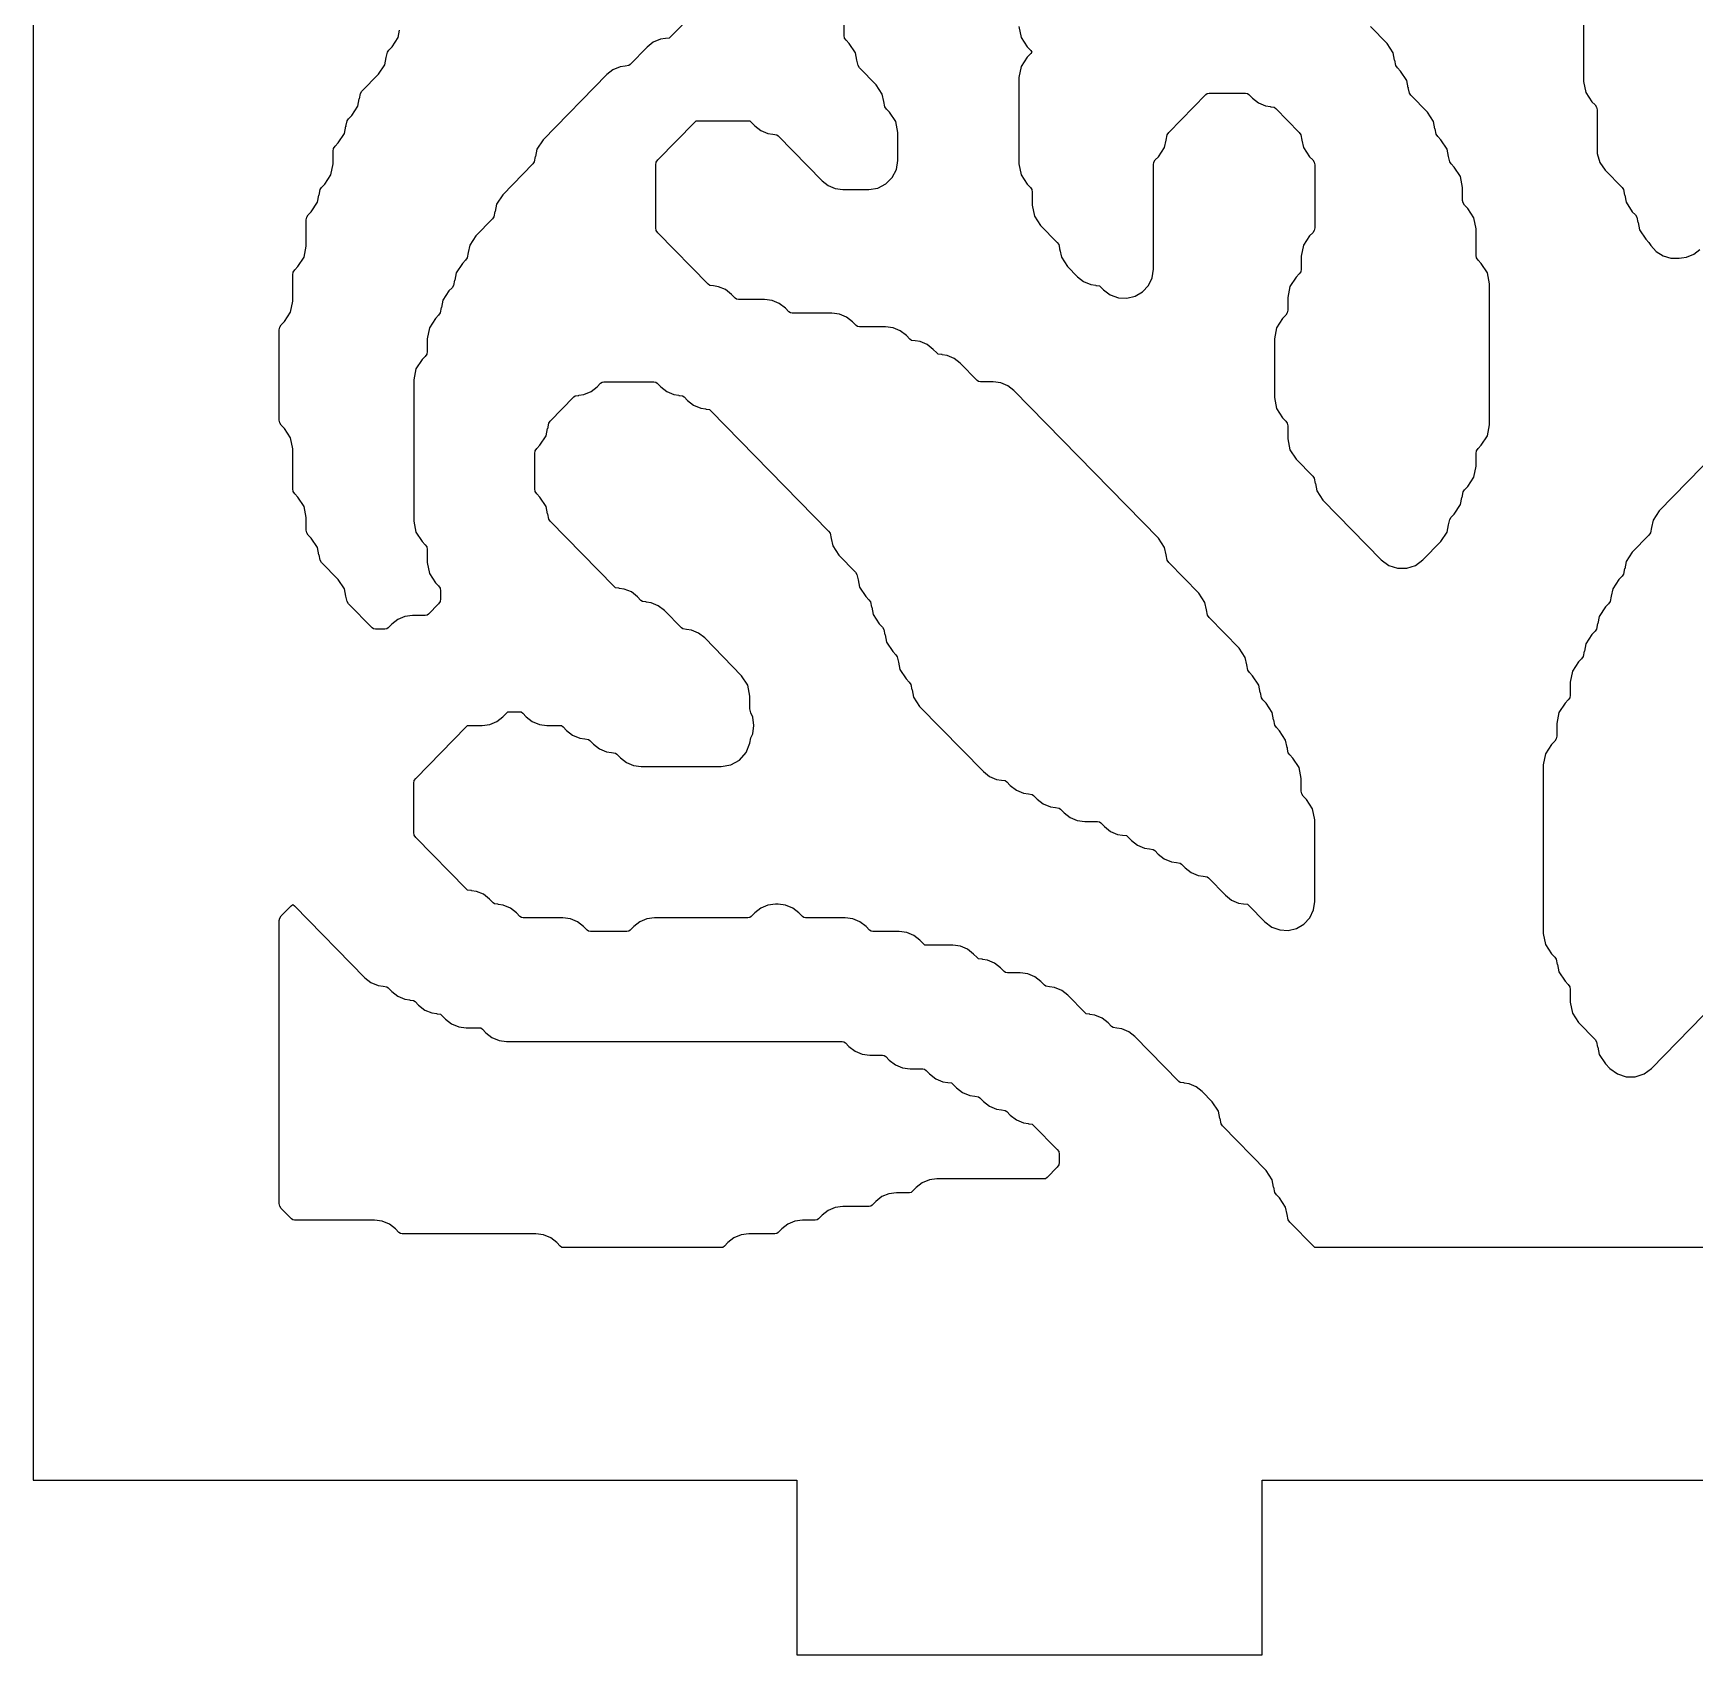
# Model space of a CAD drawing. Header units: millimetres. Extents: x 10 to 410, y 18 to 283.
# Drawn here: x 79 to 107.57, y 157 to 184.88 of the extents above; entities that cross this region are included whole.
import ezdxf

# ---------------------------------------------------------------- set-up
doc = ezdxf.new("R2010")
doc.units = ezdxf.units.MM
doc.layers.add('CUT', color=1, linetype='Continuous')

msp = doc.modelspace()

# ---------------------------------------------------------------- linework, layer by layer
at = {"layer": 'CUT'}
for points in [[(129.134, 157), (129.134, 160), (142.2679, 160), (142.2679, 280), (129.134, 280), (129.134, 283), (121.134, 283), (121.134, 280), (100.134, 280), (100.134, 283), (92.134, 283), (92.134, 280), (79, 280), (79, 160), (92.134, 160), (92.134, 157), (100.134, 157), (100.134, 160), (121.134, 160), (121.134, 157)], [(85.0795, 168.4853), (85.1045, 168.4657), (85.1654, 168.4034), (85.2696, 168.322), (85.3916, 168.2707), (85.4778, 168.2592), (85.4776, 168.2576), (85.5419, 168.249), (85.567, 168.2294), (85.6279, 168.1672), (85.7321, 168.0857), (85.8541, 168.0344), (85.9403, 168.0229), (85.9401, 168.0213), (86.0044, 168.0127), (86.0294, 167.9931), (86.0904, 167.9309), (86.1946, 167.8494), (86.3166, 167.7981), (86.4477, 167.7806), (86.6667, 167.7806), (86.6982, 167.7764), (86.7232, 167.7568), (86.7841, 167.6946), (86.8884, 167.6131), (87.0103, 167.5618), (87.1415, 167.5443), (92.9104, 167.5443), (92.9418, 167.5401), (92.9668, 167.5206), (93.0278, 167.4583), (93.132, 167.3768), (93.254, 167.3255), (93.3851, 167.308), (93.6041, 167.308), (93.6356, 167.3038), (93.6606, 167.2843), (93.7215, 167.222), (93.8258, 167.1405), (93.9477, 167.0892), (94.0789, 167.0717), (94.2979, 167.0717), (94.3293, 167.0675), (94.3543, 167.048), (94.4153, 166.9857), (94.5195, 166.9042), (94.6415, 166.8529), (94.7276, 166.8414), (94.7274, 166.8398), (94.7918, 166.8312), (94.8168, 166.8117), (94.8778, 166.7494), (94.982, 166.668), (95.104, 166.6167), (95.1901, 166.6052), (95.1899, 166.6036), (95.2543, 166.595), (95.2793, 166.5754), (95.3402, 166.5131), (95.4445, 166.4317), (95.5664, 166.3804), (95.6526, 166.3689), (95.6524, 166.3673), (95.7168, 166.3587), (95.7418, 166.3391), (95.8027, 166.2769), (95.907, 166.1954), (96.0289, 166.1441), (96.1151, 166.1326), (96.1149, 166.131), (96.1793, 166.1224), (96.2043, 166.1028), (96.6096, 165.6887), (96.6347, 165.6504), (96.6436, 165.6054), (96.6436, 165.4663), (96.6347, 165.4213), (96.6096, 165.383), (96.4355, 165.2052), (96.4105, 165.1856), (96.3791, 165.1814), (94.5414, 165.1814), (94.4102, 165.1639), (94.2883, 165.1126), (94.184, 165.0312), (94.1231, 164.9689), (94.0981, 164.9493), (94.0666, 164.9451), (93.8476, 164.9451), (93.7165, 164.9276), (93.5945, 164.8764), (93.4903, 164.7949), (93.4293, 164.7326), (93.4043, 164.7131), (93.3729, 164.7089), (92.9226, 164.7089), (92.7915, 164.6914), (92.6695, 164.6401), (92.5653, 164.5586), (92.5044, 164.4963), (92.4793, 164.4768), (92.4479, 164.4726), (92.2289, 164.4726), (92.0977, 164.4551), (91.9758, 164.4038), (91.8715, 164.3223), (91.8106, 164.26), (91.7856, 164.2405), (91.7541, 164.2363), (91.3039, 164.2363), (91.1728, 164.2188), (91.0508, 164.1675), (90.9466, 164.086), (90.8856, 164.0237), (90.8606, 164.0042), (90.8292, 164), (88.1206, 164), (88.0892, 164.0042), (88.0642, 164.0237), (88.0033, 164.086), (87.899, 164.1675), (87.7771, 164.2188), (87.6459, 164.2363), (85.3457, 164.2363), (85.3142, 164.2405), (85.2892, 164.26), (85.2283, 164.3223), (85.1241, 164.4038), (85.0021, 164.4551), (84.8709, 164.4726), (83.4957, 164.4726), (83.4643, 164.4768), (83.4393, 164.4963), (83.2652, 164.6742), (83.2401, 164.7125), (83.2312, 164.7574), (83.2312, 169.6223), (83.2401, 169.6673), (83.2652, 169.7056), (83.4346, 169.8787), (83.4625, 169.8993), (83.4904, 169.8787), (84.7029, 168.6397), (84.8071, 168.5582), (84.9291, 168.507), (85.0153, 168.4955), (85.0151, 168.4938)]]:
    msp.add_lwpolyline(points, close=True, dxfattribs=at)
for points in [[(105.6622, 186.9522), (105.6622, 184.0521), (105.6992, 183.8632), (105.8048, 183.7023), (105.8594, 183.6465), (105.8846, 183.6082), (105.8934, 183.5632), (105.8934, 182.903), (105.8952, 182.903), (105.8923, 182.8116), (105.9383, 182.6577), (106.0308, 182.5263), (106.3219, 182.2288), (106.3471, 182.1905), (106.3653, 182.0979), (106.3683, 182.0985), (106.3929, 181.9729), (106.4986, 181.812), (106.5532, 181.7562), (106.5783, 181.7179), (106.5965, 181.6253), (106.5996, 181.6259), (106.6242, 181.5003), (106.7298, 181.3395), (106.7844, 181.2837), (106.8182, 181.2323), (106.9105, 181.1272), (107.0284, 181.0519), (107.1624, 181.0121), (107.3023, 181.0111), (107.3471, 181.0171), (107.3468, 181.0187), (107.433, 181.0302), (107.555, 181.0815), (107.6592, 181.1629)], [(109.7914, 164), (101.0705, 164), (101.039, 164.0042), (101.014, 164.0237), (100.6087, 164.4379), (100.5836, 164.4762), (100.5654, 164.5688), (100.5623, 164.5682), (100.5377, 164.6938), (100.4321, 164.8546), (100.3775, 164.9104), (100.3523, 164.9487), (100.3342, 165.0414), (100.3311, 165.0408), (100.3065, 165.1663), (100.2008, 165.3272), (99.4525, 166.0919), (99.4273, 166.1302), (99.4092, 166.2228), (99.4061, 166.2222), (99.3815, 166.3478), (99.2759, 166.5086), (99.1031, 166.6852), (98.9989, 166.7666), (98.8769, 166.8179), (98.7907, 166.8294), (98.7909, 166.831), (98.7265, 166.8396), (98.7015, 166.8592), (97.9469, 167.6303), (97.8426, 167.7118), (97.7207, 167.7631), (97.6345, 167.7746), (97.6347, 167.7762), (97.5703, 167.7848), (97.5453, 167.8043), (97.4844, 167.8666), (97.3801, 167.9481), (97.2582, 167.9994), (97.172, 168.0109), (97.1722, 168.0125), (97.1078, 168.0211), (97.0828, 168.0406), (96.7906, 168.3392), (96.6864, 168.4207), (96.5644, 168.4719), (96.4782, 168.4834), (96.4785, 168.4851), (96.4141, 168.4937), (96.3891, 168.5132), (96.3281, 168.5755), (96.2239, 168.6569), (96.1019, 168.7082), (95.9708, 168.7257), (95.7518, 168.7257), (95.7203, 168.7299), (95.6953, 168.7495), (95.6344, 168.8117), (95.5302, 168.8932), (95.4082, 168.9445), (95.322, 168.956), (95.3222, 168.9576), (95.2578, 168.9662), (95.2328, 168.9858), (95.1719, 169.048), (95.0677, 169.1295), (94.9457, 169.1808), (94.8146, 169.1983), (94.3643, 169.1983), (94.3329, 169.2025), (94.3078, 169.2221), (94.2469, 169.2843), (94.1427, 169.3658), (94.0207, 169.4171), (93.8896, 169.4346), (93.4393, 169.4346), (93.4079, 169.4388), (93.3829, 169.4583), (93.3219, 169.5206), (93.2177, 169.6021), (93.0957, 169.6534), (92.9646, 169.6709), (92.2831, 169.6709), (92.2516, 169.6751), (92.2266, 169.6946), (92.1657, 169.7569), (92.0615, 169.8384), (91.9395, 169.8897), (91.8083, 169.9072), (91.7664, 169.9072), (91.6353, 169.8897), (91.5133, 169.8384), (91.4091, 169.7569), (91.3481, 169.6946), (91.3231, 169.6751), (91.2917, 169.6709), (89.6852, 169.6709), (89.554, 169.6534), (89.4321, 169.6021), (89.3278, 169.5206), (89.2669, 169.4583), (89.2419, 169.4388), (89.2104, 169.4346), (88.5831, 169.4346), (88.5517, 169.4388), (88.5267, 169.4583), (88.4657, 169.5206), (88.3615, 169.6021), (88.2395, 169.6534), (88.1084, 169.6709), (87.4269, 169.6709), (87.3955, 169.6751), (87.3704, 169.6946), (87.3095, 169.7569), (87.2053, 169.8384), (87.0833, 169.8897), (86.9971, 169.9012), (86.9973, 169.9028), (86.933, 169.9114), (86.908, 169.9309), (86.847, 169.9932), (86.7428, 170.0747), (86.6208, 170.126), (86.5346, 170.1375), (86.5349, 170.1391), (86.4705, 170.1477), (86.4455, 170.1672), (85.5777, 171.0539), (85.5525, 171.0922), (85.5437, 171.1372), (85.5437, 171.9852), (85.5525, 172.0302), (85.5777, 172.0685), (86.4455, 172.9552), (86.4705, 172.9747), (86.5019, 172.9789), (86.7209, 172.9789), (86.8521, 172.9964), (86.974, 173.0477), (87.0783, 173.1292), (87.1392, 173.1914), (87.1642, 173.211), (87.1957, 173.2152), (87.3605, 173.2152), (87.3919, 173.211), (87.4169, 173.1914), (87.4779, 173.1292), (87.5821, 173.0477), (87.7041, 172.9964), (87.8352, 172.9789), (88.0542, 172.9789), (88.0857, 172.9747), (88.1107, 172.9552), (88.1716, 172.8929), (88.2758, 172.8114), (88.3978, 172.7601), (88.484, 172.7486), (88.4838, 172.747), (88.5482, 172.7384), (88.5732, 172.7189), (88.6341, 172.6566), (88.7383, 172.5751), (88.8603, 172.5238), (88.9465, 172.5123), (88.9463, 172.5107), (89.0106, 172.5021), (89.0357, 172.4826), (89.0966, 172.4203), (89.2008, 172.3388), (89.3228, 172.2875), (89.4539, 172.27), (90.8303, 172.27), (90.999, 172.2994), (91.148, 172.384), (91.2596, 172.5139), (91.3209, 172.6738), (91.3385, 172.7635), (91.3721, 172.8357), (91.3931, 172.9789), (91.3721, 173.1221), (91.3385, 173.1943), (91.3249, 173.2638), (91.3249, 173.4838), (91.2878, 173.6727), (91.1822, 173.8335), (90.547, 174.4826), (90.4427, 174.5641), (90.3208, 174.6154), (90.2346, 174.6269), (90.2348, 174.6285), (90.1704, 174.6371), (90.1454, 174.6567), (89.8532, 174.9552), (89.749, 175.0367), (89.627, 175.088), (89.5408, 175.0995), (89.5411, 175.1011), (89.4767, 175.1097), (89.4517, 175.1292), (89.3907, 175.1915), (89.2865, 175.273), (89.1645, 175.3243), (89.0784, 175.3358), (89.0786, 175.3374), (89.0142, 175.346), (88.9892, 175.3655), (87.8901, 176.4885), (87.865, 176.5268), (87.8468, 176.6194), (87.8438, 176.6188), (87.8191, 176.7444), (87.7135, 176.9053), (87.6589, 176.9611), (87.6338, 176.9994), (87.6249, 177.0443), (87.6249, 177.6561), (87.6338, 177.701), (87.6589, 177.7394), (87.7135, 177.7952), (87.8191, 177.956), (87.8438, 178.0816), (87.8468, 178.081), (87.865, 178.1736), (87.8901, 178.2119), (88.2954, 178.626), (88.3204, 178.6456), (88.3848, 178.6542), (88.3846, 178.6558), (88.4708, 178.6673), (88.5928, 178.7186), (88.697, 178.8001), (88.7579, 178.8623), (88.7829, 178.8819), (88.8144, 178.8861), (89.6729, 178.8861), (89.7044, 178.8819), (89.7294, 178.8623), (89.7903, 178.8001), (89.8946, 178.7186), (90.0165, 178.6673), (90.1027, 178.6558), (90.1025, 178.6542), (90.1669, 178.6456), (90.1919, 178.626), (90.2528, 178.5638), (90.3571, 178.4823), (90.479, 178.431), (90.5652, 178.4195), (90.565, 178.4179), (90.6294, 178.4093), (90.6544, 178.3898), (92.6784, 176.3216), (92.7035, 176.2833), (92.7217, 176.1907), (92.7248, 176.1913), (92.7494, 176.0657), (92.855, 175.9049), (93.1409, 175.6128), (93.166, 175.5745), (93.1842, 175.4818), (93.1873, 175.4824), (93.2119, 175.3569), (93.3175, 175.196), (93.3721, 175.1402), (93.3973, 175.1019), (93.4154, 175.0093), (93.4185, 175.0099), (93.4431, 174.8843), (93.5488, 174.7234), (93.6034, 174.6676), (93.6285, 174.6293), (93.6467, 174.5367), (93.6498, 174.5373), (93.6744, 174.4117), (93.78, 174.2509), (93.8346, 174.195), (93.8598, 174.1567), (93.8779, 174.0641), (93.881, 174.0647), (93.9056, 173.9392), (94.0112, 173.7783), (94.0659, 173.7225), (94.091, 173.6842), (94.1092, 173.5915), (94.1123, 173.5921), (94.1369, 173.4666), (94.2425, 173.3057), (95.3402, 172.184), (95.4445, 172.1026), (95.5664, 172.0513), (95.6526, 172.0398), (95.6524, 172.0382), (95.7168, 172.0296), (95.7418, 172.01), (95.8027, 171.9477), (95.907, 171.8663), (96.0289, 171.815), (96.1151, 171.8035), (96.1149, 171.8019), (96.1793, 171.7933), (96.2043, 171.7737), (96.2652, 171.7115), (96.3695, 171.63), (96.4914, 171.5787), (96.5776, 171.5672), (96.5774, 171.5656), (96.6418, 171.557), (96.6668, 171.5374), (96.7277, 171.4752), (96.832, 171.3937), (96.9539, 171.3424), (97.0851, 171.3249), (97.3041, 171.3249), (97.3355, 171.3207), (97.3605, 171.3012), (97.4215, 171.2389), (97.5257, 171.1574), (97.6477, 171.1061), (97.7338, 171.0946), (97.7336, 171.093), (97.798, 171.0844), (97.823, 171.0649), (97.884, 171.0026), (97.9882, 170.9211), (98.1102, 170.8698), (98.1963, 170.8583), (98.1961, 170.8567), (98.2605, 170.8481), (98.2855, 170.8286), (98.3465, 170.7663), (98.4507, 170.6848), (98.5727, 170.6335), (98.6588, 170.622), (98.6586, 170.6204), (98.723, 170.6118), (98.748, 170.5923), (98.8089, 170.53), (98.9132, 170.4485), (99.0351, 170.3973), (99.1213, 170.3857), (99.1211, 170.3841), (99.1855, 170.3755), (99.2105, 170.356), (99.5027, 170.0575), (99.6069, 169.976), (99.7289, 169.9247), (99.8151, 169.9132), (99.8149, 169.9116), (99.8792, 169.903), (99.9042, 169.8834), (100.1799, 169.6018), (100.2974, 169.5128), (100.4357, 169.4619), (100.5829, 169.4536), (100.7261, 169.4885), (100.8529, 169.5637), (100.9522, 169.6726), (101.0155, 169.8057), (101.0372, 169.9515), (101.0372, 171.3572), (101.0002, 171.5461), (100.8946, 171.7069), (100.84, 171.7628), (100.8148, 171.8011), (100.806, 171.846), (100.806, 172.0661), (100.769, 172.2549), (100.6633, 172.4158), (100.6087, 172.4716), (100.5836, 172.5099), (100.5654, 172.6026), (100.5623, 172.602), (100.5377, 172.7275), (100.4321, 172.8884), (100.3775, 172.9442), (100.3523, 172.9825), (100.3342, 173.0751), (100.3311, 173.0745), (100.3065, 173.2001), (100.2008, 173.361), (100.1462, 173.4168), (100.1211, 173.4551), (100.1029, 173.5477), (100.0998, 173.5471), (100.0752, 173.6727), (99.9696, 173.8335), (99.915, 173.8893), (99.8898, 173.9276), (99.8717, 174.0203), (99.8686, 174.0197), (99.844, 174.1452), (99.7383, 174.3061), (99.2212, 174.8345), (99.1961, 174.8728), (99.1779, 174.9654), (99.1749, 174.9648), (99.1502, 175.0904), (99.0446, 175.2513), (98.5275, 175.7796), (98.5023, 175.8179), (98.4842, 175.9106), (98.4811, 175.91), (98.4565, 176.0355), (98.3509, 176.1964), (95.8656, 178.7358), (95.7614, 178.8173), (95.6394, 178.8686), (95.5083, 178.8861), (95.2893, 178.8861), (95.2578, 178.8903), (95.2328, 178.9098), (94.9407, 179.2084), (94.8364, 179.2899), (94.7145, 179.3411), (94.6283, 179.3526), (94.6285, 179.3543), (94.5641, 179.3628), (94.5391, 179.3824), (94.4782, 179.4447), (94.3739, 179.5261), (94.252, 179.5774), (94.1658, 179.5889), (94.166, 179.5905), (94.1016, 179.5991), (94.0766, 179.6187), (94.0157, 179.6809), (93.9114, 179.7624), (93.7895, 179.8137), (93.6583, 179.8312), (93.2081, 179.8312), (93.1766, 179.8354), (93.1516, 179.855), (93.0907, 179.9172), (92.9864, 179.9987), (92.8645, 180.05), (92.7333, 180.0675), (92.0518, 180.0675), (92.0204, 180.0717), (91.9954, 180.0913), (91.9344, 180.1535), (91.8302, 180.235), (91.7082, 180.2863), (91.5771, 180.3038), (91.1269, 180.3038), (91.0954, 180.308), (91.0704, 180.3275), (91.0095, 180.3898), (90.9052, 180.4713), (90.7833, 180.5226), (90.6971, 180.5341), (90.6973, 180.5357), (90.6329, 180.5443), (90.6079, 180.5638), (89.7401, 181.4505), (89.715, 181.4888), (89.7062, 181.5338), (89.7062, 182.6181), (89.715, 182.6631), (89.7401, 182.7014), (90.3767, 183.3518), (90.4017, 183.3713), (90.4331, 183.3755), (91.2917, 183.3755), (91.3231, 183.3713), (91.3481, 183.3518), (91.4091, 183.2895), (91.5133, 183.208), (91.6353, 183.1567), (91.7214, 183.1452), (91.7212, 183.1436), (91.7856, 183.135), (91.8106, 183.1155), (92.5653, 182.3444), (92.6695, 182.2629), (92.7915, 182.2116), (92.9226, 182.1941), (93.3686, 182.1941), (93.5231, 182.2186), (93.6625, 182.2896), (93.7731, 182.4002), (93.8441, 182.5396), (93.8686, 182.6941), (93.8686, 183.1716), (93.8316, 183.3604), (93.7259, 183.5213), (93.6713, 183.5771), (93.6462, 183.6154), (93.628, 183.708), (93.6249, 183.7074), (93.6003, 183.833), (93.4947, 183.9939), (93.2088, 184.286), (93.1837, 184.3243), (93.1655, 184.4169), (93.1624, 184.4163), (93.1378, 184.5419), (93.0322, 184.7027), (92.9776, 184.7585), (92.9524, 184.7968), (92.9436, 184.8418), (92.9436, 186.1624)], [(90.3659, 185.2311), (89.9606, 184.817), (89.9356, 184.7974), (89.8712, 184.7889), (89.8715, 184.7872), (89.7853, 184.7757), (89.6633, 184.7245), (89.5591, 184.643), (89.2669, 184.3444), (89.2419, 184.3249), (89.1775, 184.3163), (89.1777, 184.3147), (89.0915, 184.3032), (88.9696, 184.2519), (88.8653, 184.1704), (87.7676, 183.0487), (87.662, 182.8878), (87.6373, 182.7623), (87.6343, 182.7629), (87.6161, 182.6703), (87.591, 182.632), (87.0738, 182.1036), (86.9682, 181.9427), (86.9436, 181.8171), (86.9405, 181.8177), (86.9224, 181.7251), (86.8972, 181.6868), (86.6114, 181.3947), (86.5057, 181.2338), (86.4811, 181.1083), (86.478, 181.1089), (86.4599, 181.0163), (86.4347, 180.9779), (86.3801, 180.9221), (86.2745, 180.7613), (86.2499, 180.6357), (86.2468, 180.6363), (86.2286, 180.5437), (86.2035, 180.5054), (86.1489, 180.4496), (86.0432, 180.2887), (86.0186, 180.1631), (86.0156, 180.1637), (85.9974, 180.0711), (85.9722, 180.0328), (85.9176, 179.977), (85.812, 179.8161), (85.775, 179.6273), (85.775, 179.4072), (85.7661, 179.3622), (85.741, 179.3239), (85.6864, 179.2681), (85.5807, 179.1073), (85.5437, 178.9184), (85.5437, 176.4909), (85.5807, 176.302), (85.6864, 176.1412), (85.741, 176.0853), (85.7661, 176.047), (85.775, 176.0021), (85.775, 175.782), (85.812, 175.5932), (85.9176, 175.4323), (85.9722, 175.3765), (85.9974, 175.3382), (86.0062, 175.2932), (86.0062, 175.1541), (85.9974, 175.1091), (85.9722, 175.0708), (85.7982, 174.8929), (85.7732, 174.8734), (85.7417, 174.8692), (85.5227, 174.8692), (85.3916, 174.8517), (85.2696, 174.8004), (85.1654, 174.7189), (85.1045, 174.6567), (85.0795, 174.6371), (85.048, 174.6329), (84.8832, 174.6329), (84.8517, 174.6371), (84.8267, 174.6567), (84.4214, 175.0708), (84.3963, 175.1091), (84.3781, 175.2017), (84.3751, 175.2011), (84.3504, 175.3267), (84.2448, 175.4875), (83.959, 175.7796), (83.9338, 175.8179), (83.9156, 175.9106), (83.9126, 175.91), (83.888, 176.0355), (83.7823, 176.1964), (83.7277, 176.2522), (83.7026, 176.2905), (83.6937, 176.3355), (83.6937, 176.5555), (83.6567, 176.7444), (83.5511, 176.9053), (83.4965, 176.9611), (83.4713, 176.9994), (83.4625, 177.0443), (83.4625, 177.737), (83.4255, 177.9258), (83.3198, 178.0867), (83.2652, 178.1425), (83.2401, 178.1808), (83.2312, 178.2258), (83.2312, 179.7827), (83.2401, 179.8276), (83.2652, 179.8659), (83.3198, 179.9217), (83.4255, 180.0826), (83.4625, 180.2715), (83.4625, 180.7278), (83.4713, 180.7728), (83.4965, 180.8111), (83.5511, 180.8669), (83.6567, 181.0278), (83.6937, 181.2166), (83.6937, 181.673), (83.7026, 181.7179), (83.7277, 181.7562), (83.7823, 181.812), (83.888, 181.9729), (83.9126, 182.0985), (83.9156, 182.0979), (83.9338, 182.1905), (83.959, 182.2288), (84.0136, 182.2846), (84.1192, 182.4455), (84.1562, 182.6343), (84.1562, 182.8544), (84.1651, 182.8994), (84.1902, 182.9377), (84.2448, 182.9935), (84.3504, 183.1543), (84.3751, 183.2799), (84.3781, 183.2793), (84.3963, 183.3719), (84.4214, 183.4102), (84.4761, 183.466), (84.5817, 183.6269), (84.6063, 183.7525), (84.6094, 183.7519), (84.6275, 183.8445), (84.6527, 183.8828), (84.9386, 184.1749), (85.0442, 184.3358), (85.0688, 184.4613), (85.0719, 184.4607), (85.09, 184.5534), (85.1152, 184.5917), (85.1698, 184.6475), (85.2754, 184.8084), (85.3001, 184.9339)], [(95.9498, 184.9972), (95.9868, 184.8084), (96.0925, 184.6475), (96.1539, 184.5847), (96.1737, 184.557), (96.1539, 184.5292), (96.0925, 184.4664), (95.9868, 184.3056), (95.9498, 184.1167), (95.9498, 182.6343), (95.9868, 182.4455), (96.0925, 182.2846), (96.1471, 182.2288), (96.1722, 182.1905), (96.1811, 182.1455), (96.1811, 181.9255), (96.2181, 181.7366), (96.3237, 181.5758), (96.6096, 181.2837), (96.6347, 181.2453), (96.6529, 181.1527), (96.656, 181.1533), (96.6806, 181.0278), (96.7862, 180.8669), (96.959, 180.6904), (97.0632, 180.6089), (97.1852, 180.5576), (97.2714, 180.5461), (97.2711, 180.5445), (97.3355, 180.5359), (97.3605, 180.5163), (97.4049, 180.471), (97.5224, 180.382), (97.6608, 180.3311), (97.8079, 180.3228), (97.9511, 180.3577), (98.0779, 180.4329), (98.1773, 180.5418), (98.2406, 180.6749), (98.2623, 180.8207), (98.2623, 182.6181), (98.2711, 182.6631), (98.2962, 182.7014), (98.3509, 182.7572), (98.4565, 182.9181), (98.4811, 183.0436), (98.4842, 183.043), (98.5023, 183.1356), (98.5275, 183.1739), (99.164, 183.8244), (99.189, 183.8439), (99.2205, 183.8481), (99.8478, 183.8481), (99.8792, 183.8439), (99.9042, 183.8244), (99.9652, 183.7621), (100.0694, 183.6806), (100.1914, 183.6293), (100.2776, 183.6178), (100.2773, 183.6162), (100.3417, 183.6076), (100.3667, 183.5881), (100.772, 183.1739), (100.7972, 183.1356), (100.8153, 183.043), (100.8184, 183.0436), (100.843, 182.9181), (100.9486, 182.7572), (101.0033, 182.7014), (101.0284, 182.6631), (101.0372, 182.6181), (101.0372, 181.5338), (101.0284, 181.4888), (101.0033, 181.4505), (100.9486, 181.3947), (100.843, 181.2338), (100.806, 181.045), (100.806, 180.8249), (100.7972, 180.78), (100.772, 180.7417), (100.7174, 180.6858), (100.6118, 180.525), (100.5747, 180.3361), (100.5747, 180.1161), (100.5659, 180.0711), (100.5408, 180.0328), (100.4862, 179.977), (100.3805, 179.8161), (100.3435, 179.6273), (100.3435, 178.6175), (100.3805, 178.4286), (100.4862, 178.2677), (100.5408, 178.2119), (100.5659, 178.1736), (100.5747, 178.1286), (100.5747, 177.9086), (100.6118, 177.7197), (100.7174, 177.5589), (101.0033, 177.2668), (101.0284, 177.2285), (101.0466, 177.1358), (101.0497, 177.1364), (101.0743, 177.0109), (101.1799, 176.85), (102.183, 175.825), (102.3105, 175.7307), (102.4611, 175.6811), (102.6196, 175.6811), (102.7702, 175.7307), (102.8977, 175.825), (103.207, 176.1412), (103.3127, 176.302), (103.3373, 176.4276), (103.3404, 176.427), (103.3585, 176.5196), (103.3837, 176.5579), (103.4383, 176.6137), (103.5439, 176.7746), (103.5685, 176.9002), (103.5716, 176.8996), (103.5898, 176.9922), (103.6149, 177.0305), (103.6695, 177.0863), (103.7752, 177.2472), (103.8122, 177.436), (103.8122, 177.6561), (103.821, 177.701), (103.8462, 177.7394), (103.9008, 177.7952), (104.0064, 177.956), (104.0434, 178.1449), (104.0434, 180.5724), (104.0064, 180.7613), (103.9008, 180.9221), (103.8462, 180.9779), (103.821, 181.0163), (103.8122, 181.0612), (103.8122, 181.5176), (103.7752, 181.7064), (103.6695, 181.8673), (103.6149, 181.9231), (103.5898, 181.9614), (103.581, 182.0064), (103.581, 182.2264), (103.5439, 182.4153), (103.4383, 182.5761), (103.3837, 182.632), (103.3585, 182.6703), (103.3404, 182.7629), (103.3373, 182.7623), (103.3127, 182.8878), (103.207, 183.0487), (103.1524, 183.1045), (103.1273, 183.1428), (103.1091, 183.2355), (103.106, 183.2349), (103.0814, 183.3604), (102.9758, 183.5213), (102.6899, 183.8134), (102.6648, 183.8517), (102.6466, 183.9443), (102.6436, 183.9437), (102.6189, 184.0693), (102.5133, 184.2302), (102.4587, 184.286), (102.4335, 184.3243), (102.4154, 184.4169), (102.4123, 184.4163), (102.3877, 184.5419), (102.2821, 184.7027), (101.9962, 184.9948)], [(107.9407, 177.6699), (106.9611, 176.669), (106.8554, 176.5081), (106.8308, 176.3825), (106.8278, 176.3831), (106.8096, 176.2905), (106.7844, 176.2522), (106.4986, 175.9601), (106.3929, 175.7992), (106.3683, 175.6737), (106.3653, 175.6743), (106.3471, 175.5817), (106.3219, 175.5433), (106.2673, 175.4875), (106.1617, 175.3267), (106.1371, 175.2011), (106.134, 175.2017), (106.1158, 175.1091), (106.0907, 175.0708), (106.0361, 175.015), (105.9305, 174.8541), (105.9058, 174.7285), (105.9028, 174.7291), (105.8846, 174.6365), (105.8594, 174.5982), (105.8048, 174.5424), (105.6992, 174.3815), (105.6746, 174.256), (105.6715, 174.2566), (105.6534, 174.1639), (105.6282, 174.1256), (105.5736, 174.0698), (105.468, 173.9089), (105.4309, 173.7201), (105.4309, 173.5), (105.4221, 173.4551), (105.397, 173.4168), (105.3423, 173.361), (105.2367, 173.2001), (105.1997, 173.0112), (105.1997, 172.7912), (105.1909, 172.7462), (105.1657, 172.7079), (105.1111, 172.6521), (105.0055, 172.4912), (104.9684, 172.3024), (104.9684, 169.4023), (105.0055, 169.2134), (105.1111, 169.0525), (105.1657, 168.9967), (105.1909, 168.9584), (105.209, 168.8658), (105.2121, 168.8664), (105.2367, 168.7408), (105.3423, 168.58), (105.397, 168.5242), (105.4221, 168.4859), (105.4309, 168.4409), (105.4309, 168.2208), (105.468, 168.032), (105.5736, 167.8711), (105.8594, 167.579), (105.8846, 167.5407), (105.9028, 167.4481), (105.9058, 167.4487), (105.9305, 167.3231), (106.0361, 167.1623), (106.1142, 167.0824), (106.2417, 166.9881), (106.3923, 166.9385), (106.5508, 166.9385), (106.7014, 166.9881), (106.8289, 167.0824), (107.7202, 167.9931)]]:
    msp.add_lwpolyline(points, dxfattribs=at)

doc.saveas('drawing.dxf')
